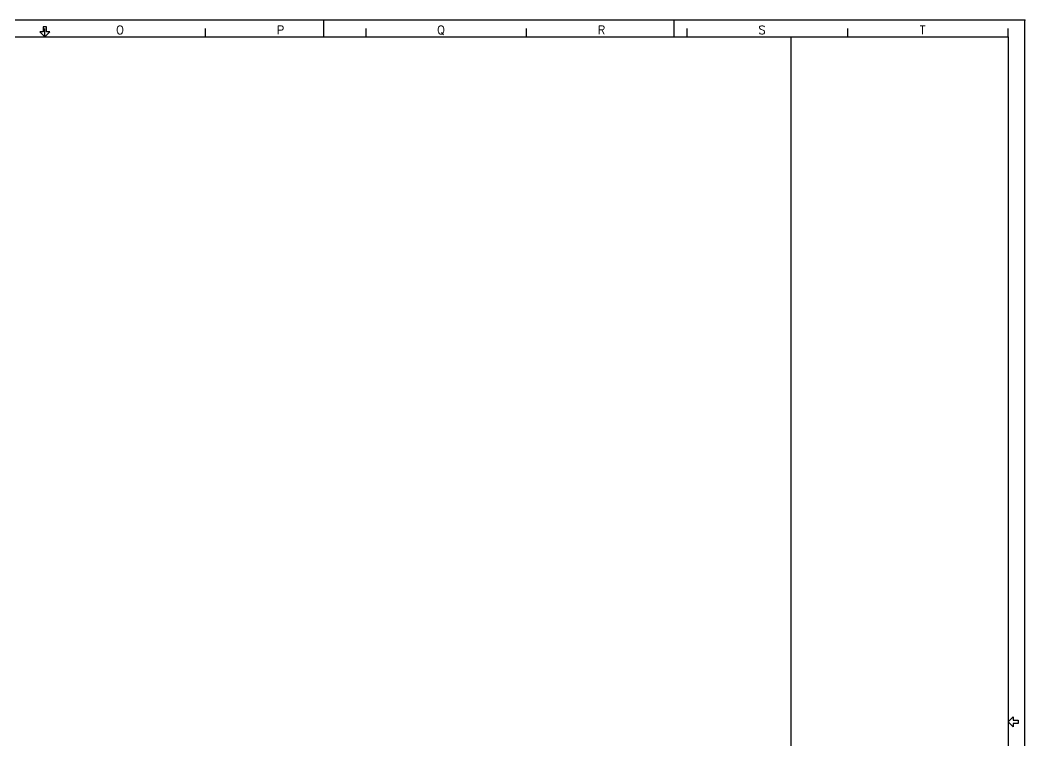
# Model space of a CAD drawing. Header units: inches. Extents: x 0 to 2268, y 0 to 841.
# Drawn here: x 587 to 1189, y 409 to 841 of the extents above; entities that cross this region are included whole.
import ezdxf

# ---------------------------------------------------------------- set-up
doc = ezdxf.new("R2010")
doc.units = ezdxf.units.IN
doc.header["$MEASUREMENT"] = 0
doc.layers.add('Borda', color=7, linetype='Continuous', plot=False)
doc.layers.add('I-DE-3010.92-1423-700-KFB-014-EMBED 4_DWG$0$63', color=7, linetype='Continuous', lineweight=0)
doc.layers.add('TITLE BLOCK', color=7, linetype='Continuous', lineweight=25)
doc.styles.add('ROMANS', font='romans', dxfattribs={"height": 2.5})

msp = doc.modelspace()

# ---------------------------------------------------------------- linework, layer by layer
at = {"lineweight": 30}
for p, q in [((25, 831), (1179, 831)), ((1179, 831), (1179, 10))]:
    msp.add_line(p, q, dxfattribs=at)
at = {"layer": 'Borda', "color": 3}
msp.add_lwpolyline([(0, 0), (1189, 0), (1189, 841), (0, 841)], close=True, dxfattribs=at)
at = {"layer": 'I-DE-3010.92-1423-700-KFB-014-EMBED 4_DWG$0$63', "color": 7, "linetype": 'Continuous', "lineweight": 30, "ltscale": 1.968504}
for p, q in [((769, 831), (769, 841)), ((979, 831), (979, 841))]:
    msp.add_line(p, q, dxfattribs=at)
at = {"layer": 'TITLE BLOCK'}
for p, q in [((602, 831), (602, 836)), ((698.17, 831), (698.17, 836)), ((794.34, 831), (794.34, 836)), ((890.5, 831), (890.5, 836)), ((986.67, 831), (986.67, 836)), ((1049, 138.12), (1049, 831)), ((1082.84, 831), (1082.84, 836)), ((1179, 831), (1179, 836))]:
    msp.add_line(p, q, dxfattribs=at)
for points in [[(605, 834), (603, 834), (603, 837), (601, 837), (601, 834), (599, 834), (602, 831)], [(1182, 423.5), (1182, 421.5), (1185, 421.5), (1185, 419.5), (1182, 419.5), (1182, 417.5), (1179, 420.5)], [(1182, 423.5), (1182, 421.5), (1185, 421.5), (1185, 419.5), (1182, 419.5), (1182, 417.5), (1179, 420.5)]]:
    msp.add_lwpolyline(points, close=True, dxfattribs=at)
msp.add_point((1189, 841), dxfattribs=at)
msp.add_point((1189, 841), dxfattribs=at)

# ---------------------------------------------------------------- texts
at = {"layer": 'TITLE BLOCK', "char_height": 5, "width": 22.5675, "attachment_point": 2, "style": 'ROMANS'}
for s, insert in [('O', (646.91, 837.58)), ('P', (743.08, 837.58)), ('Q', (839.24, 837.58)), ('R', (935.41, 837.58)), ('S', (1031.58, 837.58)), ('T', (1127.74, 837.58))]:
    msp.add_mtext(s, dxfattribs=dict(at, insert=insert))

doc.saveas('drawing.dxf')
